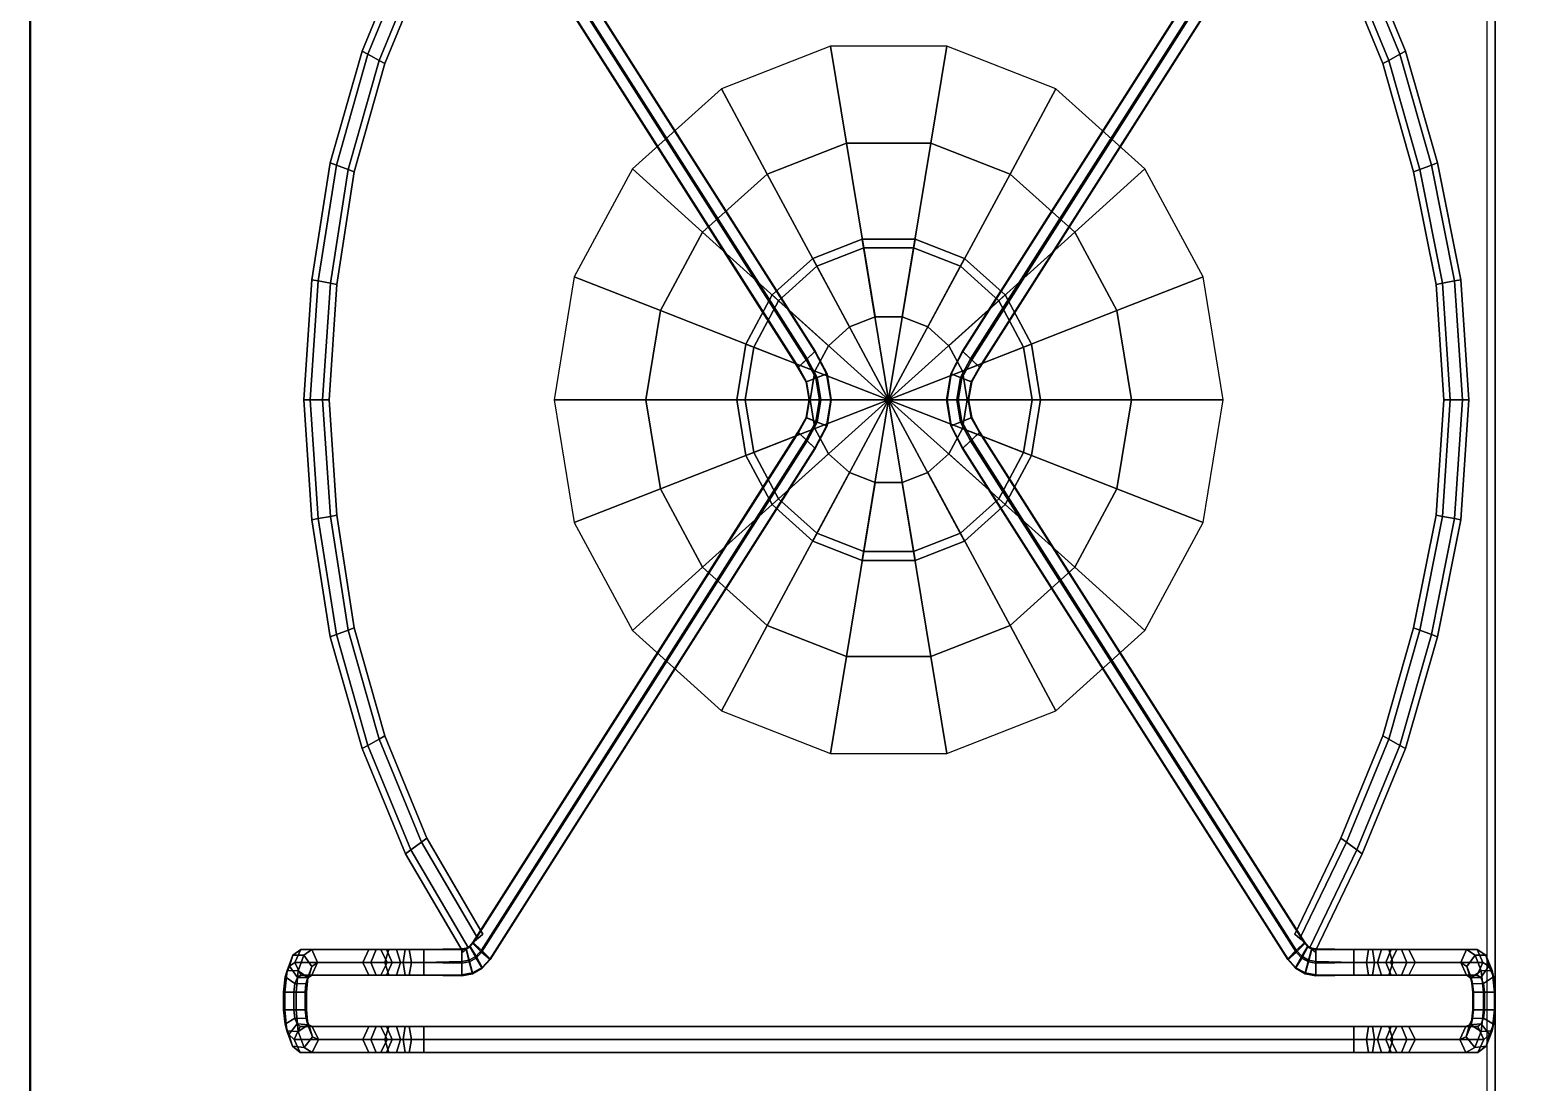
# Model space of a CAD drawing. Extents: x 126968 to 132038, y -1805 to 3860.
# Drawn here: x 127691.44 to 127716.81, y -133.09 to -115.13 of the extents above; entities that cross this region are included whole.
import ezdxf

# ---------------------------------------------------------------- set-up
doc = ezdxf.new("R2010")
doc.units = 0
doc.header["$MEASUREMENT"] = 0
doc.layers.get('0').update_dxf_attribs({"linetype": 'CONTINUOUS'})

msp = doc.modelspace()

# ---------------------------------------------------------------- meshes
mesh = msp.add_polyface()
corners = [(127760, -167.68, 1.328), (127760.828, -167.611, 1.345), (127761.67, -167.389, 1.402), (127762.457, -167.006, 1.499), (127763.119, -166.482, 1.632), (127763.602, -165.858, 1.79), (127763.883, -165.192, 1.959), (127763.971, -164.537, 2.125), (127760, -167.68, 0.53), (127760.828, -167.611, 0.548), (127761.67, -167.389, 0.604), (127762.457, -167.006, 0.701), (127763.119, -166.482, 0.834), (127763.602, -165.858, 0.992), (127763.883, -165.192, 1.162), (127763.971, -164.537, 1.328), (127763.971, -108.495, 3.621), (127763.883, -107.84, 3.621), (127763.602, -107.173, 3.621), (127763.119, -106.55, 3.621), (127762.457, -106.026, 3.621), (127761.67, -105.643, 3.621), (127760.828, -105.421, 3.621), (127760, -105.352, 3.621), (127763.971, -108.495, 2.823), (127763.883, -107.84, 2.823), (127763.602, -107.173, 2.823), (127763.119, -106.55, 2.823), (127762.457, -106.026, 2.823), (127761.67, -105.643, 2.823), (127760.828, -105.421, 2.823), (127760, -105.352, 2.823), (127695.41, -105.352, 3.621), (127694.582, -105.421, 3.621), (127693.74, -105.643, 3.621), (127692.953, -106.026, 3.621), (127692.291, -106.55, 3.621), (127691.808, -107.173, 3.621), (127691.527, -107.84, 3.621), (127691.44, -108.495, 3.621), (127695.41, -105.352, 2.823), (127694.582, -105.421, 2.823), (127693.74, -105.643, 2.823), (127692.953, -106.026, 2.823), (127692.291, -106.55, 2.823), (127691.808, -107.173, 2.823), (127691.527, -107.84, 2.823), (127691.44, -108.495, 2.823), (127691.44, -164.537, 1.328), (127691.527, -165.192, 1.162), (127691.808, -165.858, 0.992), (127692.291, -166.482, 0.834), (127692.953, -167.006, 0.701), (127693.74, -167.389, 0.604), (127694.582, -167.611, 0.548), (127695.41, -167.68, 0.53), (127691.44, -164.537, 2.125), (127691.527, -165.192, 1.959), (127691.808, -165.858, 1.79), (127692.291, -166.482, 1.632), (127692.953, -167.006, 1.499), (127693.74, -167.389, 1.402), (127694.582, -167.611, 1.345), (127695.41, -167.68, 1.328), (127763.971, -164.537, 2.125), (127763.971, -159.421, 2.859), (127763.971, -152.615, 3.399), (127763.971, -144.12, 3.745), (127763.971, -133.935, 3.898), (127763.971, -122.06, 3.856), (127763.971, -108.495, 3.621), (127763.971, -164.537, 1.328), (127763.971, -159.421, 2.062), (127763.971, -152.615, 2.602), (127763.971, -144.12, 2.948), (127763.971, -133.935, 3.1), (127763.971, -122.06, 3.059), (127763.971, -108.495, 2.823), (127691.44, -164.537, 2.125), (127691.44, -159.421, 2.859), (127691.44, -152.615, 3.399), (127691.44, -144.12, 3.745), (127691.44, -133.935, 3.898), (127691.44, -122.06, 3.856), (127691.44, -108.495, 3.621), (127691.44, -164.537, 1.328), (127691.44, -159.421, 2.062), (127691.44, -152.615, 2.602), (127691.44, -144.12, 2.948), (127691.44, -133.935, 3.1), (127691.44, -122.06, 3.059), (127691.44, -108.495, 2.823), (127695.41, -167.68, 1.328), (127760, -167.68, 1.328), (127695.41, -167.68, 0.53), (127760, -167.68, 0.53), (127760, -105.352, 3.621), (127695.41, -105.352, 3.621), (127760, -105.352, 2.823), (127695.41, -105.352, 2.823)]
mesh.append_faces([[corners[k] for k in face] for face in [(0, 8, 9, 1), (1, 9, 10, 2), (2, 10, 11, 3), (3, 11, 12, 4), (4, 12, 13, 5), (5, 13, 14, 6), (6, 14, 15, 7), (16, 24, 25, 17), (17, 25, 26, 18), (18, 26, 27, 19), (19, 27, 28, 20), (20, 28, 29, 21), (21, 29, 30, 22), (22, 30, 31, 23), (32, 40, 41, 33), (33, 41, 42, 34), (34, 42, 43, 35), (35, 43, 44, 36), (36, 44, 45, 37), (37, 45, 46, 38), (38, 46, 47, 39), (48, 49, 57, 56), (49, 50, 58, 57), (50, 51, 59, 58), (51, 52, 60, 59), (52, 53, 61, 60), (53, 54, 62, 61), (54, 55, 63, 62), (64, 71, 72, 65), (65, 72, 73, 66), (66, 73, 74, 67), (67, 74, 75, 68), (68, 75, 76, 69), (69, 76, 77, 70), (78, 79, 86, 85), (79, 80, 87, 86), (80, 81, 88, 87), (81, 82, 89, 88), (82, 83, 90, 89), (83, 84, 91, 90), (92, 94, 95, 93), (96, 98, 99, 97)]])
mesh = msp.add_polyface()
corners = [(127760, -167.67, 1.328), (127760.826, -167.601, 1.345), (127761.665, -167.379, 1.402), (127762.449, -166.998, 1.499), (127763.109, -166.475, 1.632), (127763.591, -165.854, 1.79), (127763.871, -165.19, 1.959), (127763.958, -164.537, 2.125), (127760, -167.67, 0.53), (127760.826, -167.601, 0.548), (127761.665, -167.379, 0.604), (127762.449, -166.998, 0.701), (127763.109, -166.475, 0.834), (127763.591, -165.854, 0.992), (127763.871, -165.19, 1.162), (127763.958, -164.537, 1.328), (127763.958, -108.495, 3.621), (127763.871, -107.842, 3.621), (127763.591, -107.178, 3.621), (127763.109, -106.556, 3.621), (127762.449, -106.034, 3.621), (127761.665, -105.652, 3.621), (127760.826, -105.431, 3.621), (127760, -105.362, 3.621), (127763.958, -108.495, 2.823), (127763.871, -107.842, 2.823), (127763.591, -107.178, 2.823), (127763.109, -106.556, 2.823), (127762.449, -106.034, 2.823), (127761.665, -105.652, 2.823), (127760.826, -105.431, 2.823), (127760, -105.362, 2.823), (127695.41, -105.362, 3.621), (127694.585, -105.431, 3.621), (127693.746, -105.652, 3.621), (127692.961, -106.034, 3.621), (127692.301, -106.556, 3.621), (127691.819, -107.178, 3.621), (127691.539, -107.842, 3.621), (127691.452, -108.495, 3.621), (127695.41, -105.362, 2.823), (127694.585, -105.431, 2.823), (127693.746, -105.652, 2.823), (127692.961, -106.034, 2.823), (127692.301, -106.556, 2.823), (127691.819, -107.178, 2.823), (127691.539, -107.842, 2.823), (127691.452, -108.495, 2.823), (127691.452, -164.537, 1.328), (127691.539, -165.19, 1.162), (127691.819, -165.854, 0.992), (127692.301, -166.475, 0.834), (127692.961, -166.998, 0.701), (127693.746, -167.379, 0.604), (127694.585, -167.601, 0.548), (127695.41, -167.67, 0.53), (127691.452, -164.537, 2.125), (127691.539, -165.19, 1.959), (127691.819, -165.854, 1.79), (127692.301, -166.475, 1.632), (127692.961, -166.998, 1.499), (127693.746, -167.379, 1.402), (127694.585, -167.601, 1.345), (127695.41, -167.67, 1.328), (127763.958, -164.537, 2.125), (127763.958, -159.421, 2.859), (127763.958, -152.615, 3.399), (127763.958, -144.12, 3.745), (127763.958, -133.935, 3.898), (127763.958, -122.06, 3.856), (127763.958, -108.495, 3.621), (127763.958, -164.537, 1.328), (127763.958, -159.421, 2.062), (127763.958, -152.615, 2.602), (127763.958, -144.12, 2.948), (127763.958, -133.935, 3.1), (127763.958, -122.06, 3.059), (127763.958, -108.495, 2.823), (127691.452, -164.537, 2.125), (127691.452, -159.421, 2.859), (127691.452, -152.615, 3.399), (127691.452, -144.12, 3.745), (127691.452, -133.935, 3.898), (127691.452, -122.06, 3.856), (127691.452, -108.495, 3.621), (127691.452, -164.537, 1.328), (127691.452, -159.421, 2.062), (127691.452, -152.615, 2.602), (127691.452, -144.12, 2.948), (127691.452, -133.935, 3.1), (127691.452, -122.06, 3.059), (127691.452, -108.495, 2.823), (127695.41, -167.67, 1.328), (127760, -167.67, 1.328), (127695.41, -167.67, 0.53), (127760, -167.67, 0.53), (127760, -105.362, 3.621), (127695.41, -105.362, 3.621), (127760, -105.362, 2.823), (127695.41, -105.362, 2.823)]
mesh.append_faces([[corners[k] for k in face] for face in [(0, 8, 9, 1), (1, 9, 10, 2), (2, 10, 11, 3), (3, 11, 12, 4), (4, 12, 13, 5), (5, 13, 14, 6), (6, 14, 15, 7), (16, 24, 25, 17), (17, 25, 26, 18), (18, 26, 27, 19), (19, 27, 28, 20), (20, 28, 29, 21), (21, 29, 30, 22), (22, 30, 31, 23), (32, 40, 41, 33), (33, 41, 42, 34), (34, 42, 43, 35), (35, 43, 44, 36), (36, 44, 45, 37), (37, 45, 46, 38), (38, 46, 47, 39), (48, 49, 57, 56), (49, 50, 58, 57), (50, 51, 59, 58), (51, 52, 60, 59), (52, 53, 61, 60), (53, 54, 62, 61), (54, 55, 63, 62), (64, 71, 72, 65), (65, 72, 73, 66), (66, 73, 74, 67), (67, 74, 75, 68), (68, 75, 76, 69), (69, 76, 77, 70), (78, 79, 86, 85), (79, 80, 87, 86), (80, 81, 88, 87), (81, 82, 89, 88), (82, 83, 90, 89), (83, 84, 91, 90), (92, 94, 95, 93), (96, 98, 99, 97)]])
mesh = msp.add_polyface()
corners = [(127718.728, -111.295, -2.634), (127718.728, -155.412, -2.634), (127718.655, -110.588, -2.485), (127718.655, -110.588, -2.485), (127718.655, -156.119, -2.485), (127718.655, -156.119, -2.485), (127717.77, -110.005, -2.063), (127717.77, -110.005, -2.063), (127717.77, -156.701, -2.21), (127717.77, -156.701, -2.21), (127717.769, -109.65, -1.444), (127717.769, -109.65, -1.444), (127717.769, -157.057, -1.444), (127717.769, -157.057, -1.444), (127717.11, -109.65, -1.444), (127717.11, -109.65, -1.444), (127717.11, -157.057, -1.444), (127717.11, -157.057, -1.444), (127717.109, -110.005, -2.063), (127717.109, -110.005, -2.063), (127717.109, -156.701, -2.196), (127717.109, -156.701, -2.196), (127716.436, -110.588, -2.485), (127716.436, -110.588, -2.485), (127716.436, -156.119, -2.485), (127716.436, -156.119, -2.485), (127716.295, -111.295, -2.634), (127716.295, -155.412, -2.634)]
mesh.append_faces([[corners[k] for k in face] for face in [(14, 16, 13, 11), (26, 27, 25, 23), (1, 0, 2, 4), (22, 24, 20, 18), (5, 3, 7, 9), (19, 21, 17, 15), (8, 6, 10, 12)]])
mesh = msp.add_polyface()
corners = [(127698.999, -112.168, 1.257), (127704.55, -120.887, 1.258), (127704.543, -120.893, 1.51), (127698.999, -112.184, 1.5), (127704.681, -120.762, 1.641), (127699.145, -112.055, 1.641), (127704.832, -120.621, 1.526), (127699.292, -111.91, 1.528), (127704.838, -120.615, 1.274), (127699.292, -111.894, 1.284), (127704.7, -120.745, 1.143), (127699.145, -112.023, 1.144), (127704.742, -121.446, 1.258), (127704.69, -121.139, 1.258), (127704.872, -121.067, 1.143), (127704.934, -121.446, 1.143), (127704.734, -121.446, 1.51), (127704.683, -121.142, 1.51), (127704.91, -121.446, 1.641), (127704.85, -121.076, 1.641), (127705.102, -121.446, 1.526), (127705.032, -121.004, 1.526), (127705.11, -121.446, 1.274), (127705.04, -121.001, 1.274), (127696.116, -121.446, 1.379), (127696.253, -119.399, 1.379), (127696.361, -119.419, 1.161), (127696.225, -121.446, 1.161), (127696.567, -119.458, 1.161), (127696.435, -121.446, 1.161), (127696.675, -119.478, 1.379), (127696.544, -121.446, 1.379), (127696.567, -119.458, 1.596), (127696.435, -121.446, 1.596), (127696.361, -119.419, 1.596), (127696.225, -121.446, 1.596), (127696.253, -119.399, 1.379), (127696.116, -121.446, 1.379), (127696.565, -117.402, 1.379), (127696.67, -117.441, 1.161), (127696.869, -117.516, 1.161), (127696.973, -117.555, 1.379), (127696.869, -117.516, 1.596), (127696.67, -117.441, 1.596), (127696.565, -117.402, 1.379), (127697.11, -115.495, 1.379), (127697.209, -115.55, 1.161), (127697.398, -115.655, 1.161), (127697.497, -115.71, 1.379), (127697.398, -115.655, 1.596), (127697.209, -115.55, 1.596), (127697.11, -115.495, 1.379), (127697.848, -113.699, 1.379), (127697.941, -113.767, 1.161), (127698.119, -113.898, 1.161), (127698.212, -113.966, 1.379), (127698.119, -113.898, 1.596), (127697.941, -113.767, 1.596), (127697.848, -113.699, 1.379), (127699.082, -112.252, 1.161), (127699.169, -112.33, 1.379), (127699.082, -112.252, 1.596)]
mesh.append_faces([[corners[k] for k in face] for face in [(0, 1, 2, 3), (3, 2, 4, 5), (5, 4, 6, 7), (7, 6, 8, 9), (9, 8, 10, 11), (11, 10, 1, 0), (12, 13, 14, 15), (13, 1, 10, 14), (16, 17, 13, 12), (17, 2, 1, 13), (18, 19, 17, 16), (19, 4, 2, 17), (20, 21, 19, 18), (21, 6, 4, 19), (22, 23, 21, 20), (23, 8, 6, 21), (15, 14, 23, 22), (14, 10, 8, 23), (24, 25, 26, 27), (27, 26, 28, 29), (29, 28, 30, 31), (31, 30, 32, 33), (33, 32, 34, 35), (35, 34, 36, 37), (25, 38, 39, 26), (26, 39, 40, 28), (28, 40, 41, 30), (30, 41, 42, 32), (32, 42, 43, 34), (34, 43, 44, 36), (38, 45, 46, 39), (39, 46, 47, 40), (40, 47, 48, 41), (41, 48, 49, 42), (42, 49, 50, 43), (43, 50, 51, 44), (45, 52, 53, 46), (46, 53, 54, 47), (47, 54, 55, 48), (48, 55, 56, 49), (49, 56, 57, 50), (50, 57, 58, 51), (54, 59, 60, 55), (55, 60, 61, 56)]])
mesh = msp.add_polyface()
corners = [(127713.189, -112.168, 1.257), (127713.189, -112.184, 1.5), (127707.645, -120.893, 1.51), (127707.638, -120.887, 1.258), (127713.043, -112.055, 1.641), (127707.507, -120.762, 1.641), (127712.896, -111.91, 1.528), (127707.356, -120.621, 1.526), (127712.896, -111.894, 1.284), (127707.35, -120.615, 1.274), (127713.043, -112.023, 1.144), (127707.488, -120.745, 1.143), (127707.446, -121.446, 1.258), (127707.254, -121.446, 1.143), (127707.316, -121.067, 1.143), (127707.498, -121.139, 1.258), (127707.454, -121.446, 1.51), (127707.506, -121.142, 1.51), (127707.278, -121.446, 1.641), (127707.338, -121.076, 1.641), (127707.086, -121.446, 1.526), (127707.156, -121.004, 1.526), (127707.078, -121.446, 1.274), (127707.148, -121.001, 1.274), (127715.986, -121.446, 1.379), (127715.877, -121.446, 1.161), (127715.742, -119.419, 1.161), (127715.85, -119.399, 1.379), (127715.668, -121.446, 1.161), (127715.535, -119.458, 1.161), (127715.558, -121.446, 1.379), (127715.427, -119.478, 1.379), (127715.668, -121.446, 1.596), (127715.535, -119.458, 1.596), (127715.877, -121.446, 1.596), (127715.742, -119.419, 1.596), (127715.986, -121.446, 1.379), (127715.85, -119.399, 1.379), (127715.347, -117.441, 1.161), (127715.452, -117.402, 1.379), (127715.148, -117.516, 1.161), (127715.043, -117.555, 1.379), (127715.148, -117.516, 1.596), (127715.347, -117.441, 1.596), (127715.452, -117.402, 1.379), (127714.808, -115.55, 1.161), (127714.907, -115.495, 1.379), (127714.619, -115.655, 1.161), (127714.52, -115.71, 1.379), (127714.619, -115.655, 1.596), (127714.808, -115.55, 1.596), (127714.907, -115.495, 1.379), (127714.075, -113.767, 1.161), (127714.168, -113.699, 1.379), (127713.898, -113.898, 1.161), (127713.805, -113.966, 1.379), (127713.898, -113.898, 1.596), (127714.075, -113.767, 1.596), (127714.168, -113.699, 1.379), (127713.019, -112.33, 1.379), (127713.106, -112.252, 1.161), (127713.106, -112.252, 1.596)]
mesh.append_faces([[corners[k] for k in face] for face in [(0, 1, 2, 3), (1, 4, 5, 2), (4, 6, 7, 5), (6, 8, 9, 7), (8, 10, 11, 9), (10, 0, 3, 11), (12, 13, 14, 15), (15, 14, 11, 3), (16, 12, 15, 17), (17, 15, 3, 2), (18, 16, 17, 19), (19, 17, 2, 5), (20, 18, 19, 21), (21, 19, 5, 7), (22, 20, 21, 23), (23, 21, 7, 9), (13, 22, 23, 14), (14, 23, 9, 11), (24, 25, 26, 27), (25, 28, 29, 26), (28, 30, 31, 29), (30, 32, 33, 31), (32, 34, 35, 33), (34, 36, 37, 35), (27, 26, 38, 39), (26, 29, 40, 38), (29, 31, 41, 40), (31, 33, 42, 41), (33, 35, 43, 42), (35, 37, 44, 43), (39, 38, 45, 46), (38, 40, 47, 45), (40, 41, 48, 47), (41, 42, 49, 48), (42, 43, 50, 49), (43, 44, 51, 50), (46, 45, 52, 53), (45, 47, 54, 52), (47, 48, 55, 54), (48, 49, 56, 55), (49, 50, 57, 56), (50, 51, 58, 57), (54, 55, 59, 60), (55, 56, 61, 59)]])
mesh = msp.add_polyface()
corners = [(127708.54, -121.446, -0.197), (127708.54, -121.446, -0.946), (127708.392, -120.547, -0.197), (127708.392, -120.547, -0.946), (127708.392, -122.346, -0.197), (127708.392, -122.346, -0.946), (127707.967, -119.756, -0.197), (127707.967, -119.756, -0.946), (127707.967, -123.137, -0.197), (127707.967, -123.137, -0.946), (127707.315, -119.169, -0.197), (127707.315, -119.169, -0.946), (127707.315, -123.724, -0.197), (127707.315, -123.724, -0.946), (127706.515, -118.856, -0.197), (127706.515, -118.856, -0.946), (127706.515, -124.036, -0.197), (127706.515, -124.036, -0.946), (127705.665, -118.856, -0.197), (127705.665, -118.856, -0.946), (127705.665, -124.036, -0.197), (127705.665, -124.036, -0.946), (127704.865, -119.169, -0.197), (127704.865, -119.169, -0.946), (127704.865, -123.724, -0.197), (127704.865, -123.724, -0.946), (127704.213, -119.756, -0.197), (127704.213, -119.756, -0.946), (127704.213, -123.137, -0.197), (127704.213, -123.137, -0.946), (127703.788, -120.547, -0.197), (127703.788, -120.547, -0.946), (127703.788, -122.346, -0.197), (127703.788, -122.346, -0.946), (127703.64, -121.446, -0.197), (127703.64, -121.446, -0.946), (127711.797, -121.446, -2.629), (127711.453, -119.351, -2.629), (127711.453, -123.542, -2.629), (127710.462, -117.508, -2.629), (127710.462, -125.384, -2.629), (127710.233, -121.446, -1.381), (127709.984, -119.925, -1.381), (127709.984, -122.968, -1.381), (127709.264, -118.587, -1.381), (127709.264, -124.305, -1.381), (127708.943, -116.141, -2.629), (127708.943, -126.752, -2.629), (127708.162, -117.594, -1.381), (127708.162, -125.298, -1.381), (127707.427, -121.446, -1.195), (127707.347, -120.955, -1.195), (127707.347, -121.937, -1.195), (127707.114, -120.524, -1.195), (127707.114, -122.369, -1.195), (127707.081, -115.413, -2.629), (127707.081, -127.48, -2.629), (127706.81, -117.066, -1.381), (127706.809, -125.827, -1.381), (127706.759, -120.203, -1.195), (127706.759, -122.689, -1.195), (127706.322, -120.033, -1.195), (127706.322, -122.86, -1.195), (127705.858, -120.033, -1.195), (127705.858, -122.86, -1.195), (127705.421, -120.203, -1.195), (127705.421, -122.689, -1.195), (127705.371, -117.066, -1.381), (127705.371, -125.827, -1.381), (127705.099, -115.413, -2.629), (127705.099, -127.48, -2.629), (127705.066, -120.524, -1.195), (127705.066, -122.369, -1.195), (127704.833, -120.955, -1.195), (127704.833, -121.937, -1.195), (127704.753, -121.446, -1.195), (127704.018, -117.594, -1.381), (127704.018, -125.298, -1.381), (127703.237, -116.141, -2.629), (127703.237, -126.752, -2.629), (127702.916, -118.587, -1.381), (127702.916, -124.305, -1.381), (127702.196, -119.925, -1.381), (127702.196, -122.968, -1.381), (127701.947, -121.446, -1.381), (127701.718, -117.508, -2.629), (127701.718, -125.384, -2.629), (127700.727, -119.351, -2.629), (127700.727, -123.542, -2.629), (127700.383, -121.446, -2.629), (127708.54, -121.446, -0.946), (127708.392, -120.547, -0.946), (127708.392, -122.346, -0.946), (127707.967, -119.756, -0.946), (127707.967, -123.137, -0.946), (127707.427, -121.446, -0.946), (127707.347, -120.955, -0.946), (127707.347, -121.937, -0.946), (127707.315, -119.169, -0.946), (127707.315, -123.724, -0.946), (127707.114, -120.524, -0.946), (127707.114, -122.369, -0.946), (127706.759, -120.203, -0.946), (127706.759, -122.689, -0.946), (127706.515, -118.856, -0.946), (127706.515, -124.036, -0.946), (127706.322, -120.033, -0.946), (127706.322, -122.86, -0.946), (127705.858, -120.033, -0.946), (127705.858, -122.86, -0.946), (127705.665, -118.856, -0.946), (127705.665, -124.036, -0.946), (127705.421, -120.203, -0.946), (127705.421, -122.689, -0.946), (127705.066, -120.524, -0.946), (127705.066, -122.369, -0.946), (127704.865, -119.169, -0.946), (127704.865, -123.724, -0.946), (127704.833, -120.955, -0.946), (127704.833, -121.937, -0.946), (127704.753, -121.446, -0.946), (127704.213, -119.756, -0.946), (127704.213, -123.137, -0.946), (127703.788, -120.547, -0.946), (127703.788, -122.346, -0.946), (127703.64, -121.446, -0.946), (127707.427, -121.446, -0.946), (127707.427, -121.446, -1.195), (127707.347, -120.955, -0.946), (127707.347, -120.955, -1.195), (127707.347, -121.937, -0.946), (127707.347, -121.937, -1.195), (127707.114, -120.524, -0.946), (127707.114, -120.524, -1.195), (127707.114, -122.369, -0.946), (127707.114, -122.369, -1.195), (127706.759, -120.203, -0.946), (127706.759, -120.203, -1.195), (127706.759, -122.689, -0.946), (127706.759, -122.689, -1.195), (127706.322, -120.033, -0.946), (127706.322, -120.033, -1.195), (127706.322, -122.86, -0.946), (127706.322, -122.86, -1.195), (127705.858, -120.033, -0.946), (127705.858, -120.033, -1.195), (127705.858, -122.86, -0.946), (127705.858, -122.86, -1.195), (127705.421, -120.203, -0.946), (127705.421, -120.203, -1.195), (127705.421, -122.689, -0.946), (127705.421, -122.689, -1.195), (127705.066, -120.524, -0.946), (127705.066, -120.524, -1.195), (127705.066, -122.369, -0.946), (127705.066, -122.369, -1.195), (127704.833, -120.955, -0.946), (127704.833, -120.955, -1.195), (127704.833, -121.937, -0.946), (127704.833, -121.937, -1.195), (127704.753, -121.446, -0.946), (127704.753, -121.446, -1.195)]
mesh.append_faces([[corners[k] for k in face] for face in [(1, 3, 2, 0), (3, 7, 6, 2), (7, 11, 10, 6), (11, 15, 14, 10), (15, 19, 18, 14), (19, 23, 22, 18), (23, 27, 26, 22), (27, 31, 30, 26), (31, 35, 34, 30), (35, 33, 32, 34), (33, 29, 28, 32), (29, 25, 24, 28), (25, 21, 20, 24), (21, 17, 16, 20), (17, 13, 12, 16), (13, 9, 8, 12), (9, 5, 4, 8), (5, 1, 0, 4), (36, 37, 42, 41), (37, 39, 44, 42), (39, 46, 48, 44), (46, 55, 57, 48), (55, 69, 67, 57), (69, 78, 76, 67), (78, 85, 80, 76), (85, 87, 82, 80), (87, 89, 84, 82), (89, 88, 83, 84), (88, 86, 81, 83), (86, 79, 77, 81), (79, 70, 68, 77), (70, 56, 58, 68), (56, 47, 49, 58), (47, 40, 45, 49), (40, 38, 43, 45), (38, 36, 41, 43), (41, 42, 51, 50), (42, 44, 53, 51), (44, 48, 59, 53), (48, 57, 61, 59), (57, 67, 63, 61), (67, 76, 65, 63), (76, 80, 71, 65), (80, 82, 73, 71), (82, 84, 75, 73), (84, 83, 74, 75), (83, 81, 72, 74), (81, 77, 66, 72), (77, 68, 64, 66), (68, 58, 62, 64), (58, 49, 60, 62), (49, 45, 54, 60), (45, 43, 52, 54), (43, 41, 50, 52), (95, 96, 91, 90), (96, 100, 93, 91), (100, 102, 98, 93), (102, 106, 104, 98), (106, 108, 110, 104), (108, 112, 116, 110), (112, 114, 121, 116), (114, 118, 123, 121), (118, 120, 125, 123), (120, 119, 124, 125), (119, 115, 122, 124), (115, 113, 117, 122), (113, 109, 111, 117), (109, 107, 105, 111), (107, 103, 99, 105), (103, 101, 94, 99), (101, 97, 92, 94), (97, 95, 90, 92), (127, 129, 128, 126), (129, 133, 132, 128), (133, 137, 136, 132), (137, 141, 140, 136), (141, 145, 144, 140), (145, 149, 148, 144), (149, 153, 152, 148), (153, 157, 156, 152), (157, 161, 160, 156), (161, 159, 158, 160), (159, 155, 154, 158), (155, 151, 150, 154), (151, 147, 146, 150), (147, 143, 142, 146), (143, 139, 138, 142), (139, 135, 134, 138), (135, 131, 130, 134), (131, 127, 126, 130)]])
mesh = msp.add_polyface()
corners = [(127708.682, -121.446, 0.008), (127708.526, -120.495, 0.008), (127708.526, -122.398, 0.008), (127708.076, -119.658, 0.008), (127708.076, -123.235, 0.008), (127707.386, -119.037, 0.008), (127707.386, -123.856, 0.008), (127706.54, -118.706, 0.008), (127706.54, -124.187, 0.008), (127706.09, -121.446, 0.008), (127705.64, -118.706, 0.008), (127705.64, -124.187, 0.008), (127704.794, -119.037, 0.008), (127704.794, -123.856, 0.008), (127704.104, -119.658, 0.008), (127704.104, -123.235, 0.008), (127703.654, -120.495, 0.008), (127703.654, -122.398, 0.008), (127703.498, -121.446, 0.008), (127708.682, -121.446, 0.008), (127708.682, -121.446, -0.197), (127708.526, -120.495, 0.008), (127708.526, -120.495, -0.197), (127708.526, -122.398, 0.008), (127708.526, -122.398, -0.197), (127708.076, -119.658, 0.008), (127708.076, -119.658, -0.197), (127708.076, -123.235, 0.008), (127708.076, -123.235, -0.197), (127707.386, -119.037, 0.008), (127707.386, -119.037, -0.197), (127707.386, -123.856, 0.008), (127707.386, -123.856, -0.197), (127706.54, -118.706, 0.008), (127706.54, -118.706, -0.197), (127706.54, -124.187, 0.008), (127706.54, -124.187, -0.197), (127705.64, -118.706, 0.008), (127705.64, -118.706, -0.197), (127705.64, -124.187, 0.008), (127705.64, -124.187, -0.197), (127704.794, -119.037, 0.008), (127704.794, -119.037, -0.197), (127704.794, -123.856, 0.008), (127704.794, -123.856, -0.197), (127704.104, -119.658, 0.008), (127704.104, -119.658, -0.197), (127704.104, -123.235, 0.008), (127704.104, -123.235, -0.197), (127703.654, -120.495, 0.008), (127703.654, -120.495, -0.197), (127703.654, -122.398, 0.008), (127703.654, -122.398, -0.197), (127703.498, -121.446, 0.008), (127703.498, -121.446, -0.197), (127708.682, -121.446, -0.197), (127708.54, -121.446, -0.197), (127708.526, -120.495, -0.197), (127708.526, -122.398, -0.197), (127708.392, -120.547, -0.197), (127708.392, -122.346, -0.197), (127708.076, -119.658, -0.197), (127708.076, -123.235, -0.197), (127707.967, -119.756, -0.197), (127707.967, -123.137, -0.197), (127707.386, -119.037, -0.197), (127707.386, -123.856, -0.197), (127707.315, -119.169, -0.197), (127707.315, -123.724, -0.197), (127706.54, -118.706, -0.197), (127706.54, -124.187, -0.197), (127706.515, -118.856, -0.197), (127706.515, -124.036, -0.197), (127705.665, -118.856, -0.197), (127705.665, -124.036, -0.197), (127705.64, -118.706, -0.197), (127705.64, -124.187, -0.197), (127704.865, -119.169, -0.197), (127704.865, -123.724, -0.197), (127704.794, -119.037, -0.197), (127704.794, -123.856, -0.197), (127704.213, -119.756, -0.197), (127704.213, -123.137, -0.197), (127704.104, -119.658, -0.197), (127704.104, -123.235, -0.197), (127703.788, -120.547, -0.197), (127703.788, -122.346, -0.197), (127703.654, -120.495, -0.197), (127703.654, -122.398, -0.197), (127703.64, -121.446, -0.197), (127703.498, -121.446, -0.197)]
mesh.append_faces([[corners[k] for k in face] for face in [(0, 1, 9, 9), (1, 3, 9, 9), (3, 5, 9, 9), (5, 7, 9, 9), (7, 10, 9, 9), (10, 12, 9, 9), (12, 14, 9, 9), (14, 16, 9, 9), (16, 18, 9, 9), (18, 17, 9, 9), (17, 15, 9, 9), (15, 13, 9, 9), (13, 11, 9, 9), (11, 8, 9, 9), (8, 6, 9, 9), (6, 4, 9, 9), (4, 2, 9, 9), (2, 0, 9, 9), (20, 22, 21, 19), (22, 26, 25, 21), (26, 30, 29, 25), (30, 34, 33, 29), (34, 38, 37, 33), (38, 42, 41, 37), (42, 46, 45, 41), (46, 50, 49, 45), (50, 54, 53, 49), (54, 52, 51, 53), (52, 48, 47, 51), (48, 44, 43, 47), (44, 40, 39, 43), (40, 36, 35, 39), (36, 32, 31, 35), (32, 28, 27, 31), (28, 24, 23, 27), (24, 20, 19, 23), (56, 59, 57, 55), (59, 63, 61, 57), (63, 67, 65, 61), (67, 71, 69, 65), (71, 73, 75, 69), (73, 77, 79, 75), (77, 81, 83, 79), (81, 85, 87, 83), (85, 89, 90, 87), (89, 86, 88, 90), (86, 82, 84, 88), (82, 78, 80, 84), (78, 74, 76, 80), (74, 72, 70, 76), (72, 68, 66, 70), (68, 64, 62, 66), (64, 60, 58, 62), (60, 56, 55, 58)]])
mesh = msp.add_polyface()
corners = [(127698.999, -130.724, 1.257), (127698.999, -130.709, 1.5), (127704.543, -122, 1.51), (127704.55, -122.006, 1.258), (127699.145, -130.838, 1.641), (127704.681, -122.13, 1.641), (127699.292, -130.983, 1.528), (127704.832, -122.272, 1.526), (127699.292, -130.998, 1.284), (127704.838, -122.278, 1.274), (127699.145, -130.87, 1.144), (127704.7, -122.148, 1.143), (127704.69, -121.753, 1.258), (127704.872, -121.826, 1.143), (127704.742, -121.446, 1.258), (127704.934, -121.446, 1.143), (127704.683, -121.75, 1.51), (127704.734, -121.446, 1.51), (127704.85, -121.817, 1.641), (127704.91, -121.446, 1.641), (127705.032, -121.889, 1.526), (127705.102, -121.446, 1.526), (127705.04, -121.892, 1.274), (127705.11, -121.446, 1.274), (127698.916, -130.792, 1.161), (127697.941, -129.125, 1.161), (127698.119, -128.995, 1.161), (127699.082, -130.641, 1.161), (127698.212, -128.927, 1.379), (127699.169, -130.562, 1.379), (127698.119, -128.995, 1.596), (127699.082, -130.641, 1.596), (127697.848, -129.194, 1.379), (127697.11, -127.398, 1.379), (127697.209, -127.343, 1.161), (127697.398, -127.237, 1.161), (127697.497, -127.182, 1.379), (127697.398, -127.237, 1.596), (127697.209, -127.343, 1.596), (127697.941, -129.125, 1.596), (127697.11, -127.398, 1.379), (127697.848, -129.194, 1.379), (127696.565, -125.49, 1.379), (127696.67, -125.451, 1.161), (127696.869, -125.377, 1.161), (127696.973, -125.338, 1.379), (127696.869, -125.377, 1.596), (127696.67, -125.451, 1.596), (127696.565, -125.49, 1.379), (127696.253, -123.494, 1.379), (127696.361, -123.473, 1.161), (127696.567, -123.435, 1.161), (127696.675, -123.414, 1.379), (127696.567, -123.435, 1.596), (127696.361, -123.473, 1.596), (127696.253, -123.494, 1.379), (127696.116, -121.446, 1.379), (127696.225, -121.446, 1.161), (127696.435, -121.446, 1.161), (127696.544, -121.446, 1.379), (127696.435, -121.446, 1.596), (127696.225, -121.446, 1.596), (127696.116, -121.446, 1.379)]
mesh.append_faces([[corners[k] for k in face] for face in [(0, 1, 2, 3), (1, 4, 5, 2), (4, 6, 7, 5), (6, 8, 9, 7), (8, 10, 11, 9), (10, 0, 3, 11), (3, 12, 13, 11), (12, 14, 15, 13), (2, 16, 12, 3), (16, 17, 14, 12), (5, 18, 16, 2), (18, 19, 17, 16), (7, 20, 18, 5), (20, 21, 19, 18), (9, 22, 20, 7), (22, 23, 21, 20), (11, 13, 22, 9), (13, 15, 23, 22), (24, 25, 26, 27), (27, 26, 28, 29), (29, 28, 30, 31), (32, 33, 34, 25), (25, 34, 35, 26), (26, 35, 36, 28), (28, 36, 37, 30), (30, 37, 38, 39), (39, 38, 40, 41), (33, 42, 43, 34), (34, 43, 44, 35), (35, 44, 45, 36), (36, 45, 46, 37), (37, 46, 47, 38), (38, 47, 48, 40), (42, 49, 50, 43), (43, 50, 51, 44), (44, 51, 52, 45), (45, 52, 53, 46), (46, 53, 54, 47), (47, 54, 55, 48), (49, 56, 57, 50), (50, 57, 58, 51), (51, 58, 59, 52), (52, 59, 60, 53), (53, 60, 61, 54), (54, 61, 62, 55)]])
mesh = msp.add_polyface()
corners = [(127713.189, -130.724, 1.257), (127707.638, -122.006, 1.258), (127707.645, -122, 1.51), (127713.189, -130.709, 1.5), (127707.507, -122.13, 1.641), (127713.043, -130.838, 1.641), (127707.356, -122.272, 1.526), (127712.896, -130.983, 1.528), (127707.35, -122.278, 1.274), (127712.896, -130.998, 1.284), (127707.488, -122.148, 1.143), (127713.043, -130.87, 1.144), (127707.316, -121.826, 1.143), (127707.498, -121.753, 1.258), (127707.254, -121.446, 1.143), (127707.446, -121.446, 1.258), (127707.506, -121.75, 1.51), (127707.454, -121.446, 1.51), (127707.338, -121.817, 1.641), (127707.278, -121.446, 1.641), (127707.156, -121.889, 1.526), (127707.086, -121.446, 1.526), (127707.148, -121.892, 1.274), (127707.078, -121.446, 1.274), (127713.106, -130.641, 1.161), (127713.019, -130.562, 1.379), (127713.805, -128.927, 1.379), (127713.898, -128.995, 1.161), (127713.106, -130.641, 1.596), (127713.898, -128.995, 1.596), (127713.272, -130.792, 1.596), (127714.075, -129.125, 1.596), (127714.168, -129.194, 1.379), (127714.075, -129.125, 1.161), (127714.808, -127.343, 1.161), (127714.907, -127.398, 1.379), (127714.619, -127.237, 1.161), (127714.52, -127.182, 1.379), (127714.619, -127.237, 1.596), (127714.808, -127.343, 1.596), (127714.168, -129.194, 1.379), (127714.907, -127.398, 1.379), (127715.347, -125.451, 1.161), (127715.452, -125.49, 1.379), (127715.148, -125.377, 1.161), (127715.043, -125.338, 1.379), (127715.148, -125.377, 1.596), (127715.347, -125.451, 1.596), (127715.452, -125.49, 1.379), (127715.742, -123.473, 1.161), (127715.85, -123.494, 1.379), (127715.535, -123.435, 1.161), (127715.427, -123.414, 1.379), (127715.535, -123.435, 1.596), (127715.742, -123.473, 1.596), (127715.85, -123.494, 1.379), (127715.877, -121.446, 1.161), (127715.986, -121.446, 1.379), (127715.668, -121.446, 1.161), (127715.558, -121.446, 1.379), (127715.668, -121.446, 1.596), (127715.877, -121.446, 1.596), (127715.986, -121.446, 1.379)]
mesh.append_faces([[corners[k] for k in face] for face in [(0, 1, 2, 3), (3, 2, 4, 5), (5, 4, 6, 7), (7, 6, 8, 9), (9, 8, 10, 11), (11, 10, 1, 0), (1, 10, 12, 13), (13, 12, 14, 15), (2, 1, 13, 16), (16, 13, 15, 17), (4, 2, 16, 18), (18, 16, 17, 19), (6, 4, 18, 20), (20, 18, 19, 21), (8, 6, 20, 22), (22, 20, 21, 23), (10, 8, 22, 12), (12, 22, 23, 14), (24, 25, 26, 27), (25, 28, 29, 26), (28, 30, 31, 29), (32, 33, 34, 35), (33, 27, 36, 34), (27, 26, 37, 36), (26, 29, 38, 37), (29, 31, 39, 38), (31, 40, 41, 39), (35, 34, 42, 43), (34, 36, 44, 42), (36, 37, 45, 44), (37, 38, 46, 45), (38, 39, 47, 46), (39, 41, 48, 47), (43, 42, 49, 50), (42, 44, 51, 49), (44, 45, 52, 51), (45, 46, 53, 52), (46, 47, 54, 53), (47, 48, 55, 54), (50, 49, 56, 57), (49, 51, 58, 56), (51, 52, 59, 58), (52, 53, 60, 59), (53, 54, 61, 60), (54, 55, 62, 61)]])
mesh = msp.add_polyface()
corners = [(127695.964, -131.045, -1.855), (127696.061, -130.824, -1.912), (127695.926, -130.921, -2.234), (127695.868, -131.111, -2.079), (127696.249, -130.824, -2.021), (127696.113, -130.923, -2.341), (127696.346, -131.045, -2.078), (127696.251, -131.115, -2.299), (127695.828, -131.186, -2.472), (127695.796, -131.295, -2.247), (127696.017, -131.19, -2.575), (127696.183, -131.303, -2.458), (127698.161, -131.045, 1.143), (127698.161, -130.824, 1.27), (127698.81, -130.832, 1.257), (127698.81, -131.061, 1.144), (127698.161, -130.824, 1.514), (127698.81, -130.817, 1.5), (127698.161, -131.045, 1.641), (127698.81, -131.029, 1.641), (127698.161, -131.266, 1.514), (127698.81, -131.258, 1.528), (127697.119, -131.045, 0.679), (127697.226, -130.824, 0.65), (127697.43, -130.824, 0.595), (127697.536, -131.045, 0.566), (127697.95, -131.045, 1.101), (127697.914, -130.824, 1.222), (127697.845, -130.824, 1.452), (127697.809, -131.045, 1.572), (127697.762, -131.045, 0.981), (127697.694, -130.824, 1.081), (127697.564, -130.824, 1.272), (127697.496, -131.045, 1.372), (127697.619, -131.045, 0.796), (127697.527, -130.824, 0.864), (127697.35, -130.824, 0.994), (127697.257, -131.045, 1.063), (127698.937, -131.007, 1.641), (127698.882, -130.804, 1.5), (127698.81, -130.817, 1.5), (127698.882, -130.82, 1.257), (127698.81, -130.832, 1.257), (127698.937, -131.038, 1.144), (127698.81, -131.061, 1.144), (127698.992, -131.241, 1.284), (127698.81, -131.274, 1.284), (127698.992, -131.226, 1.528), (127699.052, -130.941, 1.641), (127698.947, -130.767, 1.5), (127698.947, -130.782, 1.257), (127699.052, -130.973, 1.144), (127699.157, -131.147, 1.284), (127699.157, -131.131, 1.528), (127699.145, -130.838, 1.641), (127698.999, -130.709, 1.5), (127698.999, -130.724, 1.257), (127699.145, -130.87, 1.144), (127699.292, -130.998, 1.284), (127699.292, -130.983, 1.528), (127698.83, -130.871, 1.379), (127697.848, -129.194, 1.379), (127697.941, -129.125, 1.161), (127698.916, -130.792, 1.161), (127699.082, -130.641, 1.596), (127698.119, -128.995, 1.596), (127697.941, -129.125, 1.596), (127698.916, -130.792, 1.596), (127697.848, -129.194, 1.379), (127698.83, -130.871, 1.379)]
mesh.append_faces([[corners[k] for k in face] for face in [(0, 1, 2, 3), (1, 4, 5, 2), (4, 6, 7, 5), (3, 2, 8, 9), (2, 5, 10, 8), (5, 7, 11, 10), (12, 13, 14, 15), (13, 16, 17, 14), (16, 18, 19, 17), (18, 20, 21, 19), (0, 22, 23, 1), (1, 23, 24, 4), (4, 24, 25, 6), (12, 26, 27, 13), (13, 27, 28, 16), (16, 28, 29, 18), (26, 30, 31, 27), (27, 31, 32, 28), (28, 32, 33, 29), (30, 34, 35, 31), (31, 35, 36, 32), (32, 36, 37, 33), (34, 25, 24, 35), (35, 24, 23, 36), (36, 23, 22, 37), (19, 38, 39, 40), (40, 39, 41, 42), (42, 41, 43, 44), (44, 43, 45, 46), (21, 47, 38, 19), (38, 48, 49, 39), (39, 49, 50, 41), (41, 50, 51, 43), (43, 51, 52, 45), (47, 53, 48, 38), (48, 54, 55, 49), (49, 55, 56, 50), (50, 56, 57, 51), (51, 57, 58, 52), (52, 58, 59, 53), (53, 59, 54, 48), (60, 61, 62, 63), (64, 65, 66, 67), (67, 66, 68, 69)]])
mesh = msp.add_polyface()
corners = [(127716.225, -131.045, -1.839), (127716.329, -131.111, -2.059), (127716.276, -130.921, -2.216), (127716.129, -130.824, -1.901), (127716.092, -130.923, -2.333), (127715.946, -130.824, -2.019), (127715.953, -131.115, -2.297), (127715.85, -131.045, -2.08), (127716.406, -131.295, -2.223), (127716.383, -131.186, -2.449), (127716.197, -131.19, -2.562), (127716.027, -131.303, -2.452), (127714.027, -131.045, 1.143), (127713.378, -131.061, 1.144), (127713.378, -130.832, 1.257), (127714.027, -130.824, 1.27), (127713.378, -130.817, 1.5), (127714.027, -130.824, 1.514), (127713.378, -131.029, 1.641), (127714.027, -131.045, 1.641), (127713.378, -131.258, 1.528), (127714.027, -131.266, 1.514), (127714.962, -130.824, 0.65), (127715.069, -131.045, 0.679), (127714.759, -130.824, 0.595), (127714.652, -131.045, 0.566), (127714.274, -130.824, 1.222), (127714.238, -131.045, 1.101), (127714.343, -130.824, 1.452), (127714.379, -131.045, 1.572), (127714.494, -130.824, 1.081), (127714.426, -131.045, 0.981), (127714.624, -130.824, 1.272), (127714.692, -131.045, 1.372), (127714.662, -130.824, 0.864), (127714.569, -131.045, 0.796), (127714.838, -130.824, 0.994), (127714.931, -131.045, 1.063), (127713.378, -130.817, 1.5), (127713.306, -130.804, 1.5), (127713.251, -131.007, 1.641), (127713.378, -130.832, 1.257), (127713.306, -130.82, 1.257), (127713.378, -131.061, 1.144), (127713.251, -131.038, 1.144), (127713.378, -131.274, 1.284), (127713.196, -131.241, 1.284), (127713.196, -131.226, 1.528), (127713.241, -130.767, 1.5), (127713.136, -130.941, 1.641), (127713.241, -130.782, 1.257), (127713.136, -130.973, 1.144), (127713.031, -131.147, 1.284), (127713.031, -131.131, 1.528), (127713.189, -130.709, 1.5), (127713.043, -130.838, 1.641), (127713.189, -130.724, 1.257), (127713.043, -130.87, 1.144), (127712.896, -130.998, 1.284), (127712.896, -130.983, 1.528), (127713.358, -130.871, 1.379), (127713.272, -130.792, 1.161), (127714.075, -129.125, 1.161), (127714.168, -129.194, 1.379), (127713.106, -130.641, 1.161), (127713.898, -128.995, 1.161), (127713.272, -130.792, 1.596), (127713.358, -130.871, 1.379), (127714.168, -129.194, 1.379), (127714.075, -129.125, 1.596)]
mesh.append_faces([[corners[k] for k in face] for face in [(0, 1, 2, 3), (3, 2, 4, 5), (5, 4, 6, 7), (1, 8, 9, 2), (2, 9, 10, 4), (4, 10, 11, 6), (12, 13, 14, 15), (15, 14, 16, 17), (17, 16, 18, 19), (19, 18, 20, 21), (0, 3, 22, 23), (3, 5, 24, 22), (5, 7, 25, 24), (12, 15, 26, 27), (15, 17, 28, 26), (17, 19, 29, 28), (27, 26, 30, 31), (26, 28, 32, 30), (28, 29, 33, 32), (31, 30, 34, 35), (30, 32, 36, 34), (32, 33, 37, 36), (35, 34, 24, 25), (34, 36, 22, 24), (36, 37, 23, 22), (18, 38, 39, 40), (38, 41, 42, 39), (41, 43, 44, 42), (43, 45, 46, 44), (20, 18, 40, 47), (40, 39, 48, 49), (39, 42, 50, 48), (42, 44, 51, 50), (44, 46, 52, 51), (47, 40, 49, 53), (49, 48, 54, 55), (48, 50, 56, 54), (50, 51, 57, 56), (51, 52, 58, 57), (52, 53, 59, 58), (53, 49, 55, 59), (60, 61, 62, 63), (61, 64, 65, 62), (66, 67, 68, 69)]])
mesh = msp.add_polyface()
corners = [(127696.346, -131.045, -2.078), (127696.249, -131.266, -2.021), (127696.193, -131.306, -2.145), (127696.251, -131.115, -2.299), (127696.061, -131.266, -1.912), (127696.006, -131.303, -2.037), (127695.964, -131.045, -1.855), (127695.868, -131.111, -2.079), (127696.151, -131.411, -2.233), (127696.183, -131.303, -2.458), (127695.962, -131.407, -2.13), (127695.796, -131.295, -2.247), (127695.828, -131.186, -2.472), (127695.792, -131.552, -2.561), (127695.769, -131.552, -2.31), (127696.017, -131.19, -2.575), (127695.983, -131.552, -2.66), (127696.159, -131.552, -2.514), (127696.136, -131.552, -2.264), (127695.945, -131.552, -2.164), (127696.159, -131.856, -2.514), (127695.983, -131.856, -2.66), (127695.792, -131.856, -2.561), (127695.769, -131.856, -2.31), (127695.945, -131.856, -2.164), (127696.136, -131.856, -2.264), (127697.536, -132.363, 0.566), (127696.363, -132.363, -2.024), (127696.257, -132.142, -1.995), (127697.43, -132.142, 0.595), (127696.053, -132.142, -1.938), (127697.226, -132.142, 0.65), (127695.947, -132.363, -1.909), (127697.119, -132.363, 0.679), (127696.053, -132.584, -1.938), (127697.226, -132.584, 0.65), (127696.257, -132.584, -1.995), (127697.43, -132.584, 0.595), (127697.536, -131.045, 0.566), (127697.43, -131.266, 0.595), (127697.226, -131.266, 0.65), (127697.119, -131.045, 0.679), (127696.262, -132.314, -2.265), (127696.198, -132.113, -2.128), (127696, -132.095, -2.054), (127695.857, -132.276, -2.114), (127695.921, -132.477, -2.251), (127696.118, -132.496, -2.324), (127696.185, -132.119, -2.45), (127696.152, -132.004, -2.229), (127695.961, -131.995, -2.133), (127695.794, -132.101, -2.254), (127695.827, -132.216, -2.476), (127696.018, -132.225, -2.572)]
mesh.append_faces([[corners[k] for k in face] for face in [(0, 1, 2, 3), (1, 4, 5, 2), (4, 6, 7, 5), (3, 2, 8, 9), (2, 5, 10, 8), (5, 7, 11, 10), (11, 12, 13, 14), (12, 15, 16, 13), (15, 9, 17, 16), (9, 8, 18, 17), (8, 10, 19, 18), (10, 11, 14, 19), (20, 21, 16, 17), (21, 22, 13, 16), (22, 23, 14, 13), (23, 24, 19, 14), (24, 25, 18, 19), (25, 20, 17, 18), (26, 27, 28, 29), (29, 28, 30, 31), (31, 30, 32, 33), (33, 32, 34, 35), (35, 34, 36, 37), (0, 38, 39, 1), (1, 39, 40, 4), (4, 40, 41, 6), (27, 42, 43, 28), (28, 43, 44, 30), (30, 44, 45, 32), (32, 45, 46, 34), (34, 46, 47, 36), (36, 47, 42, 27), (42, 48, 49, 43), (43, 49, 50, 44), (44, 50, 51, 45), (45, 51, 52, 46), (46, 52, 53, 47), (47, 53, 48, 42), (48, 20, 25, 49), (49, 25, 24, 50), (50, 24, 23, 51), (51, 23, 22, 52), (52, 22, 21, 53), (53, 21, 20, 48)]])
mesh = msp.add_polyface()
corners = [(127698.161, -131.266, 1.514), (127698.161, -131.266, 1.27), (127698.81, -131.274, 1.284), (127698.81, -131.258, 1.528), (127698.161, -131.045, 1.143), (127698.81, -131.061, 1.144), (127697.43, -132.584, 0.595), (127696.257, -132.584, -1.995), (127696.363, -132.363, -2.024), (127697.536, -132.363, 0.566), (127698.161, -131.045, 1.641), (127697.809, -131.045, 1.572), (127697.845, -131.266, 1.452), (127697.914, -131.266, 1.222), (127697.95, -131.045, 1.101), (127697.496, -131.045, 1.372), (127697.564, -131.266, 1.272), (127697.694, -131.266, 1.081), (127697.762, -131.045, 0.981), (127697.257, -131.045, 1.063), (127697.35, -131.266, 0.994), (127697.527, -131.266, 0.864), (127697.619, -131.045, 0.796), (127697.119, -131.045, 0.679), (127697.226, -131.266, 0.65), (127697.43, -131.266, 0.595), (127697.536, -131.045, 0.566), (127698.161, -132.363, 1.143), (127697.95, -132.363, 1.101), (127697.914, -132.142, 1.222), (127698.161, -132.142, 1.27), (127697.845, -132.142, 1.452), (127698.161, -132.142, 1.514), (127697.809, -132.363, 1.572), (127698.161, -132.363, 1.641), (127697.845, -132.584, 1.452), (127698.161, -132.584, 1.514), (127697.914, -132.584, 1.222), (127698.161, -132.584, 1.27), (127697.762, -132.363, 0.981), (127697.694, -132.142, 1.081), (127697.564, -132.142, 1.272), (127697.496, -132.363, 1.372), (127697.564, -132.584, 1.272), (127697.694, -132.584, 1.081), (127697.619, -132.363, 0.796), (127697.527, -132.142, 0.864), (127697.35, -132.142, 0.994), (127697.257, -132.363, 1.063), (127697.35, -132.584, 0.994), (127697.527, -132.584, 0.864), (127697.43, -132.142, 0.595), (127697.226, -132.142, 0.65), (127697.119, -132.363, 0.679), (127697.226, -132.584, 0.65), (127698.81, -131.274, 1.284), (127698.992, -131.241, 1.284), (127698.992, -131.226, 1.528), (127699.157, -131.147, 1.284), (127699.157, -131.131, 1.528), (127714.027, -132.363, 1.641), (127698.161, -132.363, 1.641), (127698.161, -132.584, 1.514), (127714.027, -132.584, 1.514), (127698.161, -132.584, 1.27), (127714.027, -132.584, 1.27), (127698.161, -132.363, 1.143), (127714.027, -132.363, 1.143)]
mesh.append_faces([[corners[k] for k in face] for face in [(0, 1, 2, 3), (1, 4, 5, 2), (6, 7, 8, 9), (10, 11, 12, 0), (0, 12, 13, 1), (1, 13, 14, 4), (11, 15, 16, 12), (12, 16, 17, 13), (13, 17, 18, 14), (15, 19, 20, 16), (16, 20, 21, 17), (17, 21, 22, 18), (19, 23, 24, 20), (20, 24, 25, 21), (21, 25, 26, 22), (27, 28, 29, 30), (30, 29, 31, 32), (32, 31, 33, 34), (34, 33, 35, 36), (36, 35, 37, 38), (38, 37, 28, 27), (28, 39, 40, 29), (29, 40, 41, 31), (31, 41, 42, 33), (33, 42, 43, 35), (35, 43, 44, 37), (37, 44, 39, 28), (39, 45, 46, 40), (40, 46, 47, 41), (41, 47, 48, 42), (42, 48, 49, 43), (43, 49, 50, 44), (44, 50, 45, 39), (45, 9, 51, 46), (46, 51, 52, 47), (47, 52, 53, 48), (48, 53, 54, 49), (49, 54, 6, 50), (50, 6, 9, 45), (55, 56, 57, 3), (56, 58, 59, 57), (60, 61, 62, 63), (63, 62, 64, 65), (65, 64, 66, 67)]])
mesh = msp.add_polyface()
corners = [(127714.027, -131.266, 1.514), (127713.378, -131.258, 1.528), (127713.378, -131.274, 1.284), (127714.027, -131.266, 1.27), (127713.378, -131.061, 1.144), (127714.027, -131.045, 1.143), (127714.652, -132.363, 0.566), (127714.759, -132.142, 0.595), (127715.937, -132.142, -1.993), (127715.831, -132.363, -2.028), (127714.027, -131.045, 1.641), (127714.343, -131.266, 1.452), (127714.379, -131.045, 1.572), (127714.274, -131.266, 1.222), (127714.238, -131.045, 1.101), (127714.624, -131.266, 1.272), (127714.692, -131.045, 1.372), (127714.494, -131.266, 1.081), (127714.426, -131.045, 0.981), (127714.838, -131.266, 0.994), (127714.931, -131.045, 1.063), (127714.662, -131.266, 0.864), (127714.569, -131.045, 0.796), (127714.962, -131.266, 0.65), (127715.069, -131.045, 0.679), (127714.759, -131.266, 0.595), (127714.652, -131.045, 0.566), (127714.027, -132.363, 1.143), (127714.027, -132.142, 1.27), (127714.274, -132.142, 1.222), (127714.238, -132.363, 1.101), (127714.027, -132.142, 1.514), (127714.343, -132.142, 1.452), (127714.027, -132.363, 1.641), (127714.379, -132.363, 1.572), (127714.027, -132.584, 1.514), (127714.343, -132.584, 1.452), (127714.027, -132.584, 1.27), (127714.274, -132.584, 1.222), (127714.494, -132.142, 1.081), (127714.426, -132.363, 0.981), (127714.624, -132.142, 1.272), (127714.692, -132.363, 1.372), (127714.624, -132.584, 1.272), (127714.494, -132.584, 1.081), (127714.662, -132.142, 0.864), (127714.569, -132.363, 0.796), (127714.838, -132.142, 0.994), (127714.931, -132.363, 1.063), (127714.838, -132.584, 0.994), (127714.662, -132.584, 0.864), (127714.962, -132.142, 0.65), (127715.069, -132.363, 0.679), (127714.962, -132.584, 0.65), (127714.759, -132.584, 0.595), (127713.378, -131.274, 1.284), (127713.196, -131.226, 1.528), (127713.196, -131.241, 1.284), (127713.031, -131.131, 1.528), (127713.031, -131.147, 1.284), (127698.161, -132.363, 1.143), (127698.161, -132.142, 1.27), (127698.161, -132.142, 1.514), (127698.161, -132.363, 1.641)]
mesh.append_faces([[corners[k] for k in face] for face in [(0, 1, 2, 3), (3, 2, 4, 5), (6, 7, 8, 9), (10, 0, 11, 12), (0, 3, 13, 11), (3, 5, 14, 13), (12, 11, 15, 16), (11, 13, 17, 15), (13, 14, 18, 17), (16, 15, 19, 20), (15, 17, 21, 19), (17, 18, 22, 21), (20, 19, 23, 24), (19, 21, 25, 23), (21, 22, 26, 25), (27, 28, 29, 30), (28, 31, 32, 29), (31, 33, 34, 32), (33, 35, 36, 34), (35, 37, 38, 36), (37, 27, 30, 38), (30, 29, 39, 40), (29, 32, 41, 39), (32, 34, 42, 41), (34, 36, 43, 42), (36, 38, 44, 43), (38, 30, 40, 44), (40, 39, 45, 46), (39, 41, 47, 45), (41, 42, 48, 47), (42, 43, 49, 48), (43, 44, 50, 49), (44, 40, 46, 50), (46, 45, 7, 6), (45, 47, 51, 7), (47, 48, 52, 51), (48, 49, 53, 52), (49, 50, 54, 53), (50, 46, 6, 54), (55, 1, 56, 57), (57, 56, 58, 59), (27, 60, 61, 28), (28, 61, 62, 31), (31, 62, 63, 33)]])
mesh = msp.add_polyface()
corners = [(127715.85, -131.045, -2.08), (127715.953, -131.115, -2.297), (127716.006, -131.306, -2.14), (127715.946, -131.266, -2.019), (127716.189, -131.303, -2.023), (127716.129, -131.266, -1.901), (127716.329, -131.111, -2.059), (127716.225, -131.045, -1.839), (127716.027, -131.303, -2.452), (127716.051, -131.411, -2.226), (127716.236, -131.407, -2.114), (127716.406, -131.295, -2.223), (127716.436, -131.552, -2.285), (127716.421, -131.552, -2.536), (127716.383, -131.186, -2.449), (127716.234, -131.552, -2.645), (127716.197, -131.19, -2.562), (127716.053, -131.552, -2.508), (127716.067, -131.552, -2.256), (127716.254, -131.552, -2.147), (127716.053, -131.856, -2.508), (127716.234, -131.856, -2.645), (127716.421, -131.856, -2.536), (127716.436, -131.856, -2.285), (127716.254, -131.856, -2.147), (127716.067, -131.856, -2.256), (127714.759, -132.142, 0.595), (127714.962, -132.142, 0.65), (127716.138, -132.142, -1.927), (127715.937, -132.142, -1.993), (127715.069, -132.363, 0.679), (127716.243, -132.363, -1.892), (127714.962, -132.584, 0.65), (127716.138, -132.584, -1.927), (127714.759, -132.584, 0.595), (127715.937, -132.584, -1.993), (127714.652, -132.363, 0.566), (127715.831, -132.363, -2.028), (127714.759, -131.266, 0.595), (127714.652, -131.045, 0.566), (127714.962, -131.266, 0.65), (127715.069, -131.045, 0.679), (127716, -132.113, -2.123), (127715.942, -132.314, -2.263), (127716.195, -132.095, -2.04), (127716.34, -132.276, -2.093), (127716.282, -132.477, -2.233), (127716.087, -132.496, -2.316), (127716.05, -132.004, -2.222), (127716.025, -132.119, -2.445), (127716.237, -131.995, -2.117), (127716.408, -132.101, -2.23), (127716.383, -132.216, -2.453), (127716.196, -132.225, -2.558)]
mesh.append_faces([[corners[k] for k in face] for face in [(0, 1, 2, 3), (3, 2, 4, 5), (5, 4, 6, 7), (1, 8, 9, 2), (2, 9, 10, 4), (4, 10, 11, 6), (11, 12, 13, 14), (14, 13, 15, 16), (16, 15, 17, 8), (8, 17, 18, 9), (9, 18, 19, 10), (10, 19, 12, 11), (20, 17, 15, 21), (21, 15, 13, 22), (22, 13, 12, 23), (23, 12, 19, 24), (24, 19, 18, 25), (25, 18, 17, 20), (26, 27, 28, 29), (27, 30, 31, 28), (30, 32, 33, 31), (32, 34, 35, 33), (34, 36, 37, 35), (0, 3, 38, 39), (3, 5, 40, 38), (5, 7, 41, 40), (37, 29, 42, 43), (29, 28, 44, 42), (28, 31, 45, 44), (31, 33, 46, 45), (33, 35, 47, 46), (35, 37, 43, 47), (43, 42, 48, 49), (42, 44, 50, 48), (44, 45, 51, 50), (45, 46, 52, 51), (46, 47, 53, 52), (47, 43, 49, 53), (49, 48, 25, 20), (48, 50, 24, 25), (50, 51, 23, 24), (51, 52, 22, 23), (52, 53, 21, 22), (53, 49, 20, 21)]])

doc.saveas('drawing.dxf')
